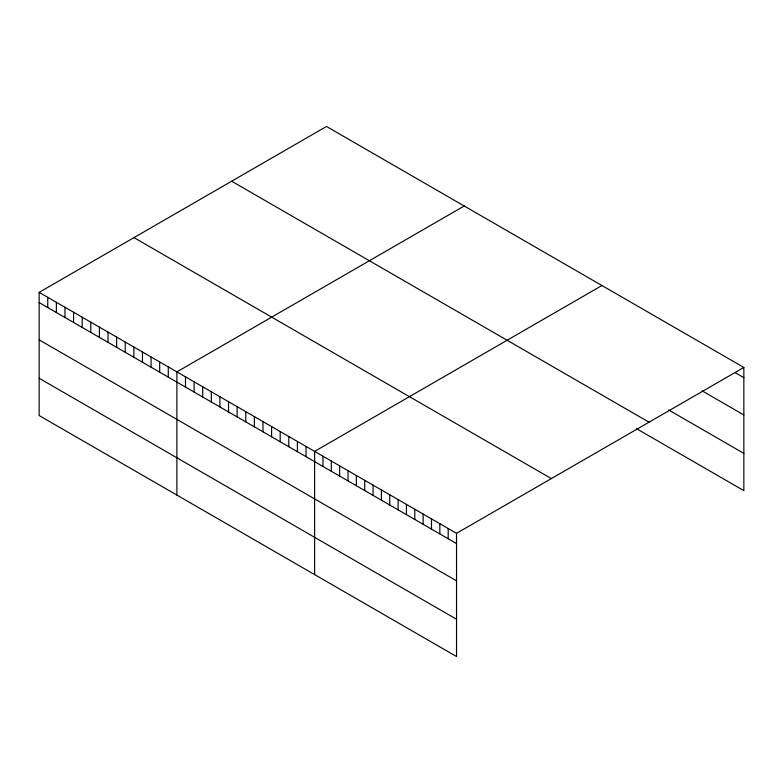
<?xml version="1.0" encoding="UTF-8"?>
<svg xmlns="http://www.w3.org/2000/svg" width="783" height="783" viewBox="0 0 783 783"><rect width="100%" height="100%" fill="white"/><g stroke="black" fill="none" stroke-linecap="round" stroke-linejoin="round"><path stroke-width="1.17" d="M743.85 367.452L456.528 533.331L456.528 656.526L39.15 415.548L39.15 292.362L326.472 126.474L743.85 367.452L743.85 490.638L636.373 428.595M464.202 205.998L176.889 371.876L176.889 495.071M601.941 285.521L314.619 451.399L314.619 574.595M735.501 372.855L743.85 377.68M702.116 390.854L743.85 414.951M668.721 409.989L743.85 453.367M231.651 181.216L649.038 422.194M133.962 237.621L551.349 478.589M39.15 292.362L456.528 533.331M39.15 302.581L456.528 543.559M39.15 339.861L456.528 580.839M39.15 378.267L456.528 619.245M448.189 528.515L448.189 538.733M439.84 523.69L439.84 533.918M431.492 518.875L431.492 529.102M423.143 514.059L423.143 524.277M414.794 509.234L414.794 519.462M406.446 504.418L406.446 514.637M398.097 499.593L398.097 509.821M389.748 494.778L389.748 504.996M381.399 489.952L381.399 500.18M373.06 485.137L373.06 495.365M364.712 480.322L364.712 490.54M356.363 475.496L356.363 485.724M348.014 470.681L348.014 480.899M339.665 465.856L339.665 476.084M331.317 461.04L331.317 471.268M322.968 456.225L322.968 466.443M306.016 446.427L306.016 456.655M297.403 441.465L297.403 451.683M288.8 436.493L288.8 446.711M280.187 431.521L280.187 441.749M271.584 426.549L271.584 436.777M262.971 421.577L262.971 431.805M254.367 416.615L254.367 426.833M245.754 411.643L245.754 421.861M237.141 406.671L237.141 416.899M228.538 401.699L228.538 411.927M219.925 396.727L219.925 406.954M211.322 391.764L211.322 401.982M202.709 386.792L202.709 397.01M194.106 381.82L194.106 392.048M185.493 376.848L185.493 387.076M168.276 366.914L168.276 377.132M159.673 361.942L159.673 372.16M151.06 356.97L151.06 367.198M142.457 351.998L142.457 362.226M133.844 347.026L133.844 357.254M125.231 342.063L125.231 352.281M116.628 337.091L116.628 347.309M108.015 332.119L108.015 342.347M99.412 327.147L99.412 337.375M90.799 322.175L90.799 332.403M82.195 317.213L82.195 327.431M73.582 312.241L73.582 322.459M64.979 307.269L64.979 317.497M56.366 302.297L56.366 312.525M47.763 297.325L47.763 307.553"/></g></svg>
